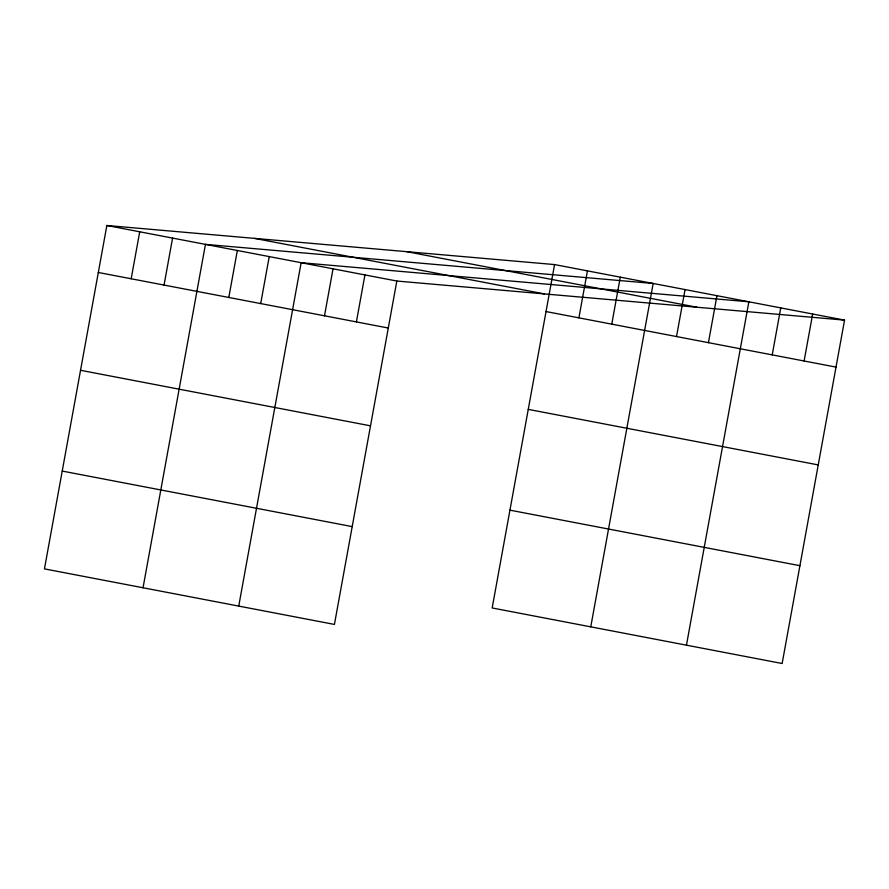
<?xml version="1.0" encoding="UTF-8"?>
<svg xmlns="http://www.w3.org/2000/svg" width="889" height="889" viewBox="0 0 889 889"><rect width="100%" height="100%" fill="white"/><g stroke="black" fill="none" stroke-linecap="round" stroke-linejoin="round"><path stroke-width="1.33" d="M554.569 264.578L106.858 225.495L44.45 568.882L334.431 624.422L396.827 281.035L844.55 320.118L782.142 663.505L492.173 607.965L554.569 264.578L844.55 320.118M131.183 278.779L139.717 231.785M164.043 285.069L172.577 238.085M143.04 587.762L205.448 244.375L653.159 283.469L590.763 626.845M228.806 297.471L237.341 250.487M260.699 303.582L269.245 256.599M238.741 606.087L301.138 262.711L748.86 301.793L686.452 645.181M324.496 315.806L333.042 268.811M356.4 321.907L364.935 274.923M578.895 317.862L587.44 270.878M611.765 324.152L620.3 277.168M676.518 336.553L685.063 289.57M708.422 342.665L716.956 295.681M772.219 354.889L780.753 307.905M804.112 361.001L812.657 314.006M406.829 251.687L696.798 307.216M254.598 238.396L544.579 293.937M106.858 225.495L396.827 281.035M546.035 311.561L836.016 367.101M98.312 272.478L388.293 328.019M528.255 409.373L818.236 464.914M80.543 370.291L370.513 425.831M509.942 510.153L799.922 565.693M62.23 471.07L352.2 526.61"/></g></svg>
